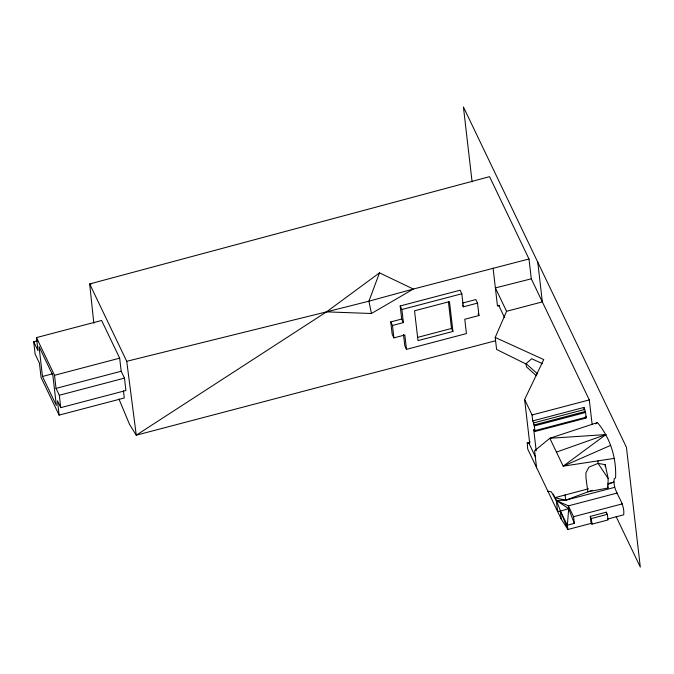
<?xml version="1.0" encoding="UTF-8"?>
<svg xmlns="http://www.w3.org/2000/svg" width="674" height="674" viewBox="0 0 674 674"><rect width="100%" height="100%" fill="white"/><g stroke="black" fill="none" stroke-linecap="round" stroke-linejoin="round"><path stroke-width="1.01" d="M607.931 488.035L608.15 478.481L605.21 464.681L598.057 463.383L588.95 467.124L585.908 472.819L585.967 477.706L587.821 491.793L607.931 488.035L607.552 486.005M547.794 491.22L551.332 491.843L556.32 500.462L568.376 505.871L568.696 508.668L567.365 525.206L567.862 529.503L592.219 523.1M528.997 258.993L413.339 289.045L379.504 272.869L368.905 301.194L371.441 313.503L326.519 311.868L126.729 361.298L89.676 283.948L489.568 176.672L528.997 258.993L531.297 278.825L589.295 399.926L592.143 424.477M526.596 364.289L496.603 349.461L495.213 337.438L506.57 311.295L495.373 287.916L531.297 278.825M535.678 457.376L529.09 443.61L529.596 442.456L524.625 399.497L543.733 359.579L495.213 337.438M536.437 375.772L526.461 366.867L526.091 363.64L531.702 358.745L542.503 363.674M595.875 423.912L597.45 422.564C610.299 437.931 616.55 457.949 615.581 477.883L614.258 478.65C611.95 491.826 625.438 501.439 623.677 514.826L607.442 519.098M536.571 467.79L534.608 450.78L549.832 438.277L605.892 434.587L563.194 466.164L549.832 438.277L597.45 422.564M118.978 399.084L129.526 424.334L136.266 435.193L326.519 311.868L379.504 272.869M371.441 313.503L413.339 289.045L368.905 301.194L326.519 311.868M610.644 445.362L563.194 466.164L614.587 458.337M553.303 494.177L556.32 500.462L565.671 500.218L592.278 490.225M608.049 484.303L613.963 482.079L607.864 483.688M556.834 451.968L605.892 434.587M556.32 500.462L557.583 511.44L560.279 511.128L567.365 525.206L574.332 523.369L568.696 508.668L556.32 500.462L567.862 529.503L561.231 519.047L527.734 449.111L527.22 442.944L530.244 442.051M568.696 508.668L560.279 511.128L561.231 519.047M588.537 488.776L554.862 497.69L565.671 500.218L614.519 487.378M37.769 340.682L33.7 341.752L37.971 350.674L36.463 337.598L101.622 320.47L119.669 358.164L121.185 371.248L124.479 378.122L125.912 390.524L60.753 407.652L57.467 400.777L59.118 415.117L124.277 397.989L123.452 390.819M42.479 376.454L56.346 405.411L52.884 375.494L39.025 346.537L42.479 376.454L52.572 373.809M36.463 337.598L54.518 375.292L119.669 358.164M54.518 375.292L56.026 388.376L121.185 371.248M56.026 388.376L59.32 395.25L124.479 378.122M401.696 319.046L390.76 321.919L392.462 325.466L403.397 322.593L401.696 319.046L400.188 305.962L460.123 290.208L461.825 293.763L463.341 306.839L477.529 303.106L478.961 315.516L464.774 319.249L466.433 333.588L406.489 349.343L404.788 345.787L403.49 334.523M400.188 305.962L401.881 309.518L461.825 293.763M462.65 303.022L475.827 299.559L477.529 303.106M390.76 321.919L392.201 334.321L393.902 337.876L404.83 335.003L406.489 349.343M506.57 311.295L542.343 301.893L537.742 262.11M417.56 337.396L451.504 328.474L452.936 331.448L417.99 340.64L414.535 310.798L449.482 301.615L452.936 331.448M495.373 340.8L136.266 435.193L126.729 361.298M524.625 399.497L532.039 414.973L589.295 399.926M532.039 414.973L532.721 420.913L583.954 407.45L585.596 412.463L586.144 417.198L534.912 430.661L534.465 429.726L534.676 431.562L585.908 418.099L585.689 416.254L586.144 417.198M532.721 420.913L533.673 422.893L584.897 409.421M533.673 422.893L533.918 424.991L585.142 411.519M533.918 424.991L534.364 425.926L585.596 412.463M617.224 493.023L568.376 505.871L573.557 516.697L574.332 523.369M573.557 516.697L622.414 503.857M590.247 516.41L606.33 512.181L607.367 514.346L608.015 519.94L591.932 524.161L590.896 521.996L590.247 516.41L591.283 518.576L591.932 524.161M591.283 518.576L607.367 514.346M499.409 305.297L497.437 305.743L493.082 268.092M91.774 283.762L89.676 283.948L93.821 323.217M499.544 305.726L497.437 305.743L498.743 305.465L504.582 317.665M527.22 442.944L529.09 443.61M526.091 363.64L537.599 373.918M608.15 478.481L598.057 463.383L597.964 460.864M585.276 416.785L585.908 418.099M616.188 516.731L640.3 567.07L626.441 447.309L463.417 106.93L472.095 181.913M534.676 431.562L533.732 429.591L536.192 450.847M478.11 313.739L478.961 315.516M462.49 305.061L463.341 306.839M59.118 415.117L41.072 377.423L39.412 363.084L35.132 354.162L33.7 341.752M606.33 512.181L606.541 514.043M583.954 407.45L584.181 409.379M534.364 425.926L534.912 430.661M448.412 301.725L451.504 328.474M401.881 309.518L403.397 322.593M392.462 325.466L393.902 337.876M59.32 395.25L60.753 407.652M565.132 494.935L565.671 500.218M605.21 464.681L605.218 466.711"/></g></svg>
